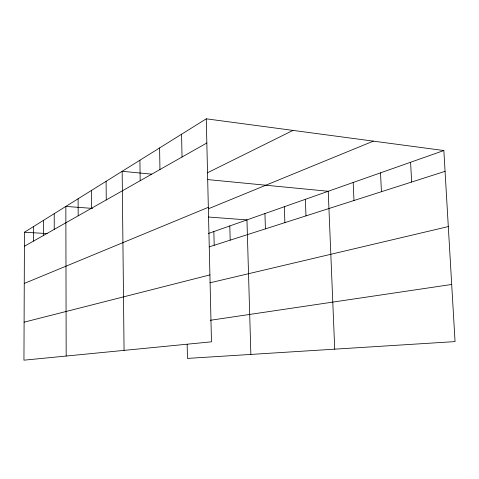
<?xml version="1.0" encoding="UTF-8"?>
<svg xmlns="http://www.w3.org/2000/svg" width="479" height="479" viewBox="0 0 479 479"><rect width="100%" height="100%" fill="white"/><g stroke="black" fill="none" stroke-linecap="round" stroke-linejoin="round"><path stroke-width="0.72" d="M43.505 235.452L43.523 220.34M33.59 241.069L33.626 226.513M206.275 118.822L24.453 232.237L23.95 360.178L211.467 341.826L206.275 118.822L443.847 150.544L455.05 341.599L187.445 358.412L187.169 344.407M24.393 246.272L206.838 142.976M207.329 172.847L292.998 130.402M24.249 283.448L208.335 207.317M208.431 208.76L373.345 141.131M208.455 233.459L443.847 150.544M209.221 246.865L445.069 171.332M24.1 322.169L209.91 274.91M210.053 282.784L448.308 226.579M210.209 320.295L451.703 284.466M24.453 232.237L47.181 233.572M92.543 208.407L65.845 206.419L66.174 356.047M208.473 217.035L246.96 219.897L250.858 354.43M151.753 174.158L122.163 171.29L124.061 350.383M207.904 179.601L328.229 191.271L334.719 349.161M410.593 162.261L411.653 182.032M380.512 172.853L381.434 191.708M353.179 182.487L353.987 200.503M305.363 199.324L305.985 215.873M284.334 206.73L284.885 222.633M264.929 213.568L265.414 228.872M229.8 225.944L230.171 240.159M213.856 231.561L214.185 245.278M181.583 134.222L182.026 157.022M159.603 147.933L159.95 169.524M139.91 160.22L140.179 180.721M106.093 181.313L106.248 199.935M91.471 190.432L91.573 208.239M78.107 198.773L78.173 215.825M54.229 213.664L54.235 229.381"/></g></svg>
